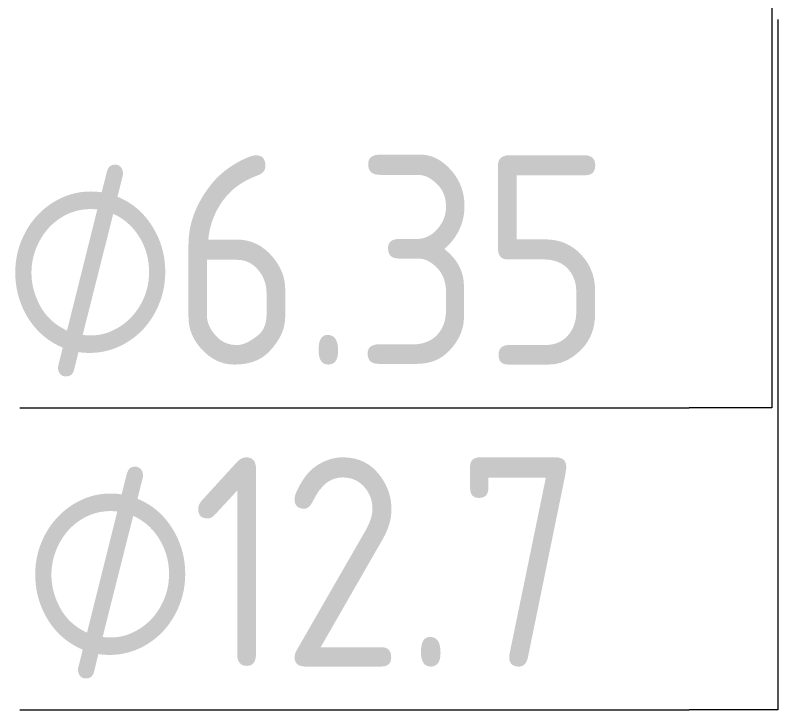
# Model space of a CAD drawing. Header units: millimetres. Extents: x -88595 to 880822, y -1054509 to -148035.
# Drawn here: x 163165 to 164076, y -246134 to -245304 of the extents above; entities that cross this region are included whole.
import ezdxf

# ---------------------------------------------------------------- set-up
doc = ezdxf.new("R2010")
doc.units = ezdxf.units.MM
doc.layers.add('Марки', color=7, linetype='Continuous', lineweight=20)
doc.styles.add('$0$GOST Common_10', font='GOST_Common.ttf', dxfattribs={"width": 0.9, "height": 250})
doc.styles.add('$1$GOST Common', font='GOST_Common.ttf', dxfattribs={"width": 0.9, "height": 250})

# ---------------------------------------------------------------- blocks, each defined once
blk = doc.blocks.new('$0$ADSK_M_Трубы - Диаметр_8-160846-В_Координация_1 этаж ОВ3')
at = {"layer": 'Марки'}
blk.add_line((0, 0), (8, 0), dxfattribs=at)

msp = doc.modelspace()

# ---------------------------------------------------------------- linework, layer by layer
at = {"layer": 'Марки'}
for p, q in [((164069.34, -245244.12), (164069.34, -245772.71)), ((164076.38, -245308.94), (164076.38, -246133.54)), ((164069.34, -245772.71), (163970.67, -245772.71)), ((164076.38, -246133.54), (163970.67, -246133.54))]:
    msp.add_line(p, q, dxfattribs=at)

# ---------------------------------------------------------------- block references
at = {"layer": 'Марки', "xscale": 99.99999999999993, "yscale": 99.99999999999993, "zscale": 99.99999999999993}
for p in [(163170.67, -245772.71), (163170.67, -246133.54)]:
    msp.add_blockref('$0$ADSK_M_Трубы - Диаметр_8-160846-В_Координация_1 этаж ОВ3', p, dxfattribs=at)

# ---------------------------------------------------------------- texts
at = {"layer": 'Марки', "lineweight": 9, "char_height": 250, "attachment_point": 1}
for s, insert, width, style in [('6.35', (163352.29, -245471.14), 663.7972, '$1$GOST Common'), ('\\fGOST Common|b0|i0|c254|p34|;\\W.9;⌀', (163149.89, -245471.14), 245.3164, '$0$GOST Common_10'), ('12.7', (163376.14, -245831.97), 606.0757, '$1$GOST Common'), ('\\fGOST Common|b0|i0|c254|p34|;\\W.9;⌀', (163173.74, -245831.97), 245.3164, '$0$GOST Common_10')]:
    msp.add_mtext(s, dxfattribs=dict(at, insert=insert, width=width, style=style))

doc.saveas('drawing.dxf')
